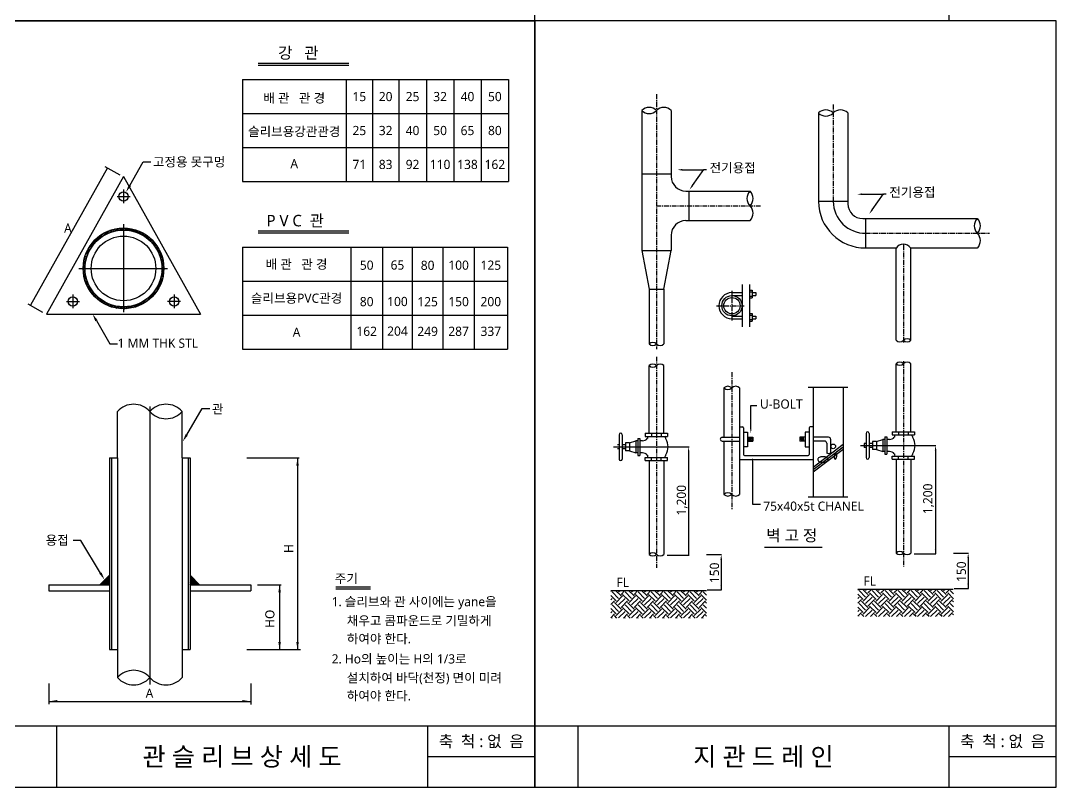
# Model space of a CAD drawing. Header units: millimetres. Extents: x 70076 to 74197, y 15592 to 16067.
# Drawn here: x 72168.2 to 72438.4, y 15667.4 to 15867.4 of the extents above; entities that cross this region are included whole.
import ezdxf
from ezdxf.enums import TextEntityAlignment as Align

# ---------------------------------------------------------------- set-up
doc = ezdxf.new("R2010")
doc.units = ezdxf.units.MM
doc.linetypes.add('CENTER', pattern=[2, 1.25, -0.25, 0.25, -0.25])
for name, color, linetype in [('B', 2, 'Continuous'), ('C', 4, 'Continuous'), ('EQ', 11, 'Continuous'), ('G', 3, 'Continuous'), ('GC', 1, 'Continuous'), ('M', 6, 'Continuous'), ('MDET', 4, 'Continuous'), ('R', 1, 'Continuous'), ('Y', 2, 'Continuous')]:
    doc.layers.add(name, color=color, linetype=linetype)
doc.styles.add('sunjin', font='')
doc.styles.get('sunjin').set_extended_font_data('Malgun Gothic')

# ---------------------------------------------------------------- blocks, each defined once
blk = doc.blocks.new('BORDER')
for p, q in [((1, 1), (0, 1)), ((0, 1), (0, 0)), ((1, 0), (1, 1)), ((0, 0), (1, 0))]:
    blk.add_line(p, q)
blk = doc.blocks.new('A9')
blk.add_circle((0, 0), 35)
blk = doc.blocks.new('*X1348')
at = {"color": 0}
for p, q in [((8905, 20484), (9681, 21260)), ((9080, 20747), (9417, 21084)), ((9609, 21099), (9856, 21346)), ((9815, 21217), (10000, 21402)), ((9972, 21286), (10128, 21442)), ((10106, 21331), (10244, 21470)), ((10226, 21363), (10352, 21489)), ((10337, 21385), (10453, 21502)), ((10440, 21400), (10549, 21509)), ((10536, 21408), (10640, 21512)), ((10628, 21412), (10727, 21510)), ((10716, 21411), (10811, 21506)), ((10800, 21406), (10891, 21498)), ((10880, 21398), (10969, 21487)), ((10957, 21387), (11043, 21473)), ((11032, 21374), (11116, 21457)), ((11104, 21357), (11186, 21439)), ((11174, 21339), (11255, 21419)), ((11242, 21318), (11321, 21397)), ((11308, 21295), (11385, 21373)), ((11371, 21271), (11448, 21347)), ((11433, 21244), (11508, 21320)), ((11493, 21216), (11568, 21290)), ((11552, 21186), (11625, 21260)), ((11608, 21154), (11681, 21227)), ((11663, 21121), (11736, 21193)), ((11717, 21086), (11789, 21158)), ((11769, 21050), (11840, 21121)), ((11819, 21012), (11890, 21083)), ((11868, 20972), (11939, 21043)), ((8819, 20309), (9065, 20556)), ((11916, 20931), (11987, 21002)), ((11962, 20889), (12033, 20960)), ((12006, 20845), (12077, 20916)), ((12050, 20800), (12120, 20871)), ((12091, 20753), (12162, 20824)), ((12131, 20705), (12202, 20776)), ((12170, 20655), (12241, 20727)), ((12207, 20604), (12279, 20676)), ((12243, 20552), (12315, 20624)), ((12277, 20497), (12350, 20570)), ((8695, 19920), (8833, 20059)), ((8723, 20037), (8879, 20193)), ((8762, 20164), (8948, 20350)), ((12310, 20442), (12383, 20515)), ((12341, 20384), (12415, 20458)), ((12370, 20325), (12445, 20400)), ((12398, 20264), (12473, 20340)), ((12423, 20201), (12500, 20278)), ((12447, 20137), (12525, 20215)), ((12469, 20070), (12548, 20150)), ((12489, 20002), (12570, 20083)), ((12506, 19931), (12589, 20014)), ((8653, 19525), (8756, 19628)), ((8654, 19438), (8753, 19536)), ((8656, 19616), (8765, 19725)), ((8663, 19711), (8779, 19828)), ((8676, 19812), (8801, 19938)), ((12521, 19857), (12606, 19942)), ((12534, 19781), (12621, 19869)), ((12543, 19703), (12633, 19792)), ((12550, 19621), (12643, 19714)), ((12552, 19446), (12653, 19547)), ((12553, 19535), (12649, 19632)), ((8659, 19354), (8754, 19449)), ((8667, 19274), (8759, 19365)), ((8678, 19196), (8766, 19285)), ((8691, 19121), (8777, 19207)), ((8707, 19049), (8791, 19133)), ((8725, 18978), (8807, 19060)), ((8745, 18910), (8826, 18990)), ((12454, 18906), (12599, 19051)), ((12491, 19032), (12622, 19163)), ((12517, 19147), (12638, 19267)), ((12535, 19253), (12647, 19365)), ((12546, 19352), (12652, 19458)), ((8768, 18844), (8846, 18923)), ((8792, 18780), (8869, 18857)), ((8818, 18717), (8894, 18793)), ((8845, 18656), (8920, 18732)), ((8874, 18597), (8949, 18671)), ((8905, 18539), (8979, 18613)), ((8937, 18483), (9010, 18556)), ((8971, 18429), (9044, 18501)), ((12131, 18319), (12453, 18640)), ((12314, 18590), (12520, 18796)), ((12399, 18763), (12566, 18930)), ((9007, 18376), (9079, 18448)), ((9044, 18324), (9115, 18396)), ((9082, 18274), (9153, 18345)), ((9121, 18225), (9192, 18296)), ((9162, 18178), (9233, 18249)), ((9205, 18132), (9276, 18203)), ((9249, 18088), (9319, 18158)), ((9294, 18044), (9365, 18115)), ((9341, 18003), (9411, 18073)), ((9388, 17962), (9460, 18033)), ((9438, 17923), (9509, 17995)), ((9489, 17886), (9560, 17957)), ((11525, 17712), (11846, 18033)), ((11724, 17823), (12342, 18441)), ((9541, 17849), (9613, 17922)), ((9595, 17815), (9667, 17887)), ((9650, 17782), (9723, 17855)), ((9707, 17750), (9781, 17824)), ((9765, 17720), (9840, 17795)), ((9825, 17691), (9901, 17767)), ((9886, 17665), (9963, 17741)), ((9950, 17639), (10028, 17718)), ((10015, 17616), (10094, 17696)), ((10082, 17595), (10163, 17676)), ((10151, 17576), (10234, 17659)), ((10222, 17559), (10307, 17643)), ((10296, 17544), (10383, 17631)), ((10372, 17532), (10462, 17621)), ((10451, 17522), (10544, 17615)), ((10533, 17515), (10629, 17612)), ((10618, 17512), (10719, 17613)), ((10707, 17513), (10813, 17619)), ((10800, 17517), (10912, 17630)), ((10898, 17527), (11018, 17647)), ((11002, 17542), (11133, 17673)), ((11113, 17566), (11259, 17711)), ((11234, 17598), (11402, 17766)), ((11369, 17644), (11575, 17851))]:
    blk.add_line(p, q, dxfattribs=at)
blk = doc.blocks.new('*X1349')
at = {"color": 0}
for p, q in [((54.14, 335.22), (54.61, 335.69)), ((56.35, 331.46), (54.14, 333.66)), ((57.34, 332.45), (54.69, 335.1)), ((58.34, 333.45), (56.09, 335.69)), ((57.34, 335.1), (57.93, 335.69)), ((58.34, 334.11), (59.92, 335.69)), ((61.65, 331.46), (59, 334.11)), ((62.65, 332.45), (59.99, 335.1)), ((63.64, 333.45), (61.4, 335.69)), ((62.65, 335.1), (63.23, 335.69)), ((63.64, 334.11), (65.22, 335.69)), ((66.95, 331.46), (64.3, 334.11)), ((67.95, 332.45), (65.3, 335.1)), ((68.94, 333.45), (66.7, 335.69)), ((67.95, 335.1), (68.53, 335.69)), ((68.94, 334.11), (70.52, 335.69)), ((72.26, 331.46), (69.61, 334.11)), ((73.25, 332.45), (70.6, 335.1)), ((74.25, 333.45), (72, 335.69)), ((73.25, 335.1), (73.84, 335.69)), ((74.25, 334.11), (75.83, 335.69)), ((77.56, 331.46), (74.91, 334.11)), ((78.56, 332.45), (75.9, 335.1)), ((79.55, 333.45), (77.31, 335.69)), ((78.56, 335.1), (79.14, 335.69)), ((79.55, 334.11), (81.13, 335.69)), ((82.86, 331.46), (80.21, 334.11)), ((83.86, 332.45), (81.21, 335.1)), ((84.85, 333.45), (82.61, 335.69)), ((83.86, 335.1), (84.44, 335.69)), ((84.85, 334.11), (86.43, 335.69)), ((88.17, 331.46), (85.52, 334.11)), ((89.16, 332.45), (86.51, 335.1)), ((90.16, 333.45), (87.91, 335.69)), ((89.16, 335.1), (89.75, 335.69)), ((90.16, 334.11), (91.74, 335.69)), ((93.13, 331.79), (90.82, 334.11)), ((93.13, 333.78), (91.81, 335.1)), ((54.14, 331.9), (54.69, 332.45)), ((54.14, 329.92), (55.68, 331.46)), ((57.34, 327.15), (54.69, 329.8)), ((58.34, 328.14), (55.68, 330.79)), ((56.35, 330.79), (59, 333.45)), ((57.34, 329.8), (59.99, 332.45)), ((58.34, 328.8), (60.99, 331.46)), ((62.65, 327.15), (59.99, 329.8)), ((63.64, 328.14), (60.99, 330.79)), ((61.65, 330.79), (64.3, 333.45)), ((62.65, 329.8), (65.3, 332.45)), ((63.64, 328.8), (66.29, 331.46)), ((67.95, 327.15), (65.3, 329.8)), ((68.94, 328.14), (66.29, 330.79)), ((66.95, 330.79), (69.61, 333.45)), ((67.95, 329.8), (70.6, 332.45)), ((68.94, 328.8), (71.59, 331.46)), ((73.25, 327.15), (70.6, 329.8)), ((74.25, 328.14), (71.59, 330.79)), ((72.26, 330.79), (74.91, 333.45)), ((73.25, 329.8), (75.9, 332.45)), ((74.25, 328.8), (76.9, 331.46)), ((78.56, 327.15), (75.9, 329.8)), ((79.55, 328.14), (76.9, 330.79)), ((77.56, 330.79), (80.21, 333.45)), ((78.56, 329.8), (81.21, 332.45)), ((79.55, 328.8), (82.2, 331.46)), ((83.86, 327.15), (81.21, 329.8)), ((84.85, 328.14), (82.2, 330.79)), ((82.86, 330.79), (85.52, 333.45)), ((83.86, 329.8), (86.51, 332.45)), ((84.85, 328.8), (87.5, 331.46)), ((89.16, 327.15), (86.51, 329.8)), ((90.16, 328.14), (87.5, 330.79)), ((88.17, 330.79), (90.82, 333.45)), ((89.16, 329.8), (91.81, 332.45)), ((90.16, 328.8), (92.81, 331.46)), ((93.13, 328.48), (91.81, 329.8)), ((93.13, 330.47), (92.81, 330.79)), ((56.35, 326.15), (54.14, 328.36)), ((54.14, 326.6), (54.69, 327.15)), ((54.14, 324.61), (55.68, 326.15)), ((56.7, 324.47), (55.68, 325.49)), ((56.35, 325.49), (59, 328.14)), ((57.34, 324.5), (59.99, 327.15)), ((61.65, 326.15), (59, 328.8)), ((59.31, 324.47), (60.99, 326.15)), ((62.01, 324.47), (60.99, 325.49)), ((61.65, 325.49), (64.3, 328.14)), ((62.65, 324.5), (65.3, 327.15)), ((66.95, 326.15), (64.3, 328.8)), ((64.61, 324.47), (66.29, 326.15)), ((67.31, 324.47), (66.29, 325.49)), ((66.95, 325.49), (69.61, 328.14)), ((67.95, 324.5), (70.6, 327.15)), ((72.26, 326.15), (69.61, 328.8)), ((69.91, 324.47), (71.59, 326.15)), ((72.61, 324.47), (71.59, 325.49)), ((72.26, 325.49), (74.91, 328.14)), ((73.25, 324.5), (75.9, 327.15)), ((77.56, 326.15), (74.91, 328.8)), ((75.22, 324.47), (76.9, 326.15)), ((77.92, 324.47), (76.9, 325.49)), ((77.56, 325.49), (80.21, 328.14)), ((78.56, 324.5), (81.21, 327.15)), ((82.86, 326.15), (80.21, 328.8)), ((80.52, 324.47), (82.2, 326.15)), ((83.22, 324.47), (82.2, 325.49)), ((82.86, 325.49), (85.52, 328.14)), ((83.86, 324.5), (86.51, 327.15)), ((88.17, 326.15), (85.52, 328.8)), ((85.82, 324.47), (87.5, 326.15)), ((88.52, 324.47), (87.5, 325.49)), ((88.17, 325.49), (90.82, 328.14)), ((89.16, 324.5), (91.81, 327.15)), ((93.13, 326.49), (90.82, 328.8)), ((91.13, 324.47), (92.81, 326.15)), ((93.13, 325.17), (92.81, 325.49)), ((54.71, 324.47), (54.69, 324.5)), ((60.02, 324.47), (59.99, 324.5)), ((65.32, 324.47), (65.3, 324.5)), ((70.62, 324.47), (70.6, 324.5)), ((75.93, 324.47), (75.9, 324.5)), ((81.23, 324.47), (81.21, 324.5)), ((86.53, 324.47), (86.51, 324.5)), ((91.84, 324.47), (91.81, 324.5))]:
    blk.add_line(p, q, dxfattribs=at)

msp = doc.modelspace()

# ---------------------------------------------------------------- linework, layer by layer
at = {"color": 1, "linetype": 'CENTER'}
for p, q in [((72334.06, 15848.15), (72334.06, 15781.69)), ((72380.18, 15845.47), (72380.18, 15820.19)), ((72334.06, 15819.05), (72361.22, 15819.05)), ((72388.64, 15811.9), (72420.95, 15811.9)), ((72398.49, 15808.86), (72398.49, 15783.28)), ((72353.76, 15796.9), (72353.76, 15788.92)), ((72349.71, 15793), (72356.91, 15793)), ((72334.06, 15779.69), (72334.06, 15724.59)), ((72398.49, 15778.52), (72398.49, 15724.94)), ((72353.7, 15775.68), (72353.7, 15739.8))]:
    msp.add_line(p, q, dxfattribs=at)
at = {"color": 3}
for p, q in [((72330.22, 15843.94), (72330.22, 15807.39)), ((72337.9, 15843.94), (72337.9, 15826.73)), ((72376.34, 15843.28), (72376.34, 15820.19)), ((72384.02, 15843.28), (72384.02, 15819.58)), ((72337.9, 15827.35), (72330.22, 15827.35)), ((72341.74, 15822.89), (72358.47, 15822.89)), ((72342.52, 15822.89), (72342.52, 15815.21)), ((72384.02, 15820.19), (72376.34, 15820.19)), ((72341.74, 15815.21), (72358.47, 15815.21)), ((72387.86, 15815.74), (72417.77, 15815.74)), ((72388.64, 15815.74), (72388.64, 15808.06)), ((72337.9, 15811.37), (72337.9, 15807.39)), ((72330.22, 15807.39), (72337.9, 15807.39)), ((72330.22, 15807.39), (72332.14, 15797.31)), ((72335.98, 15797.31), (72337.9, 15807.39)), ((72387.86, 15808.06), (72396.57, 15808.06)), ((72396.57, 15784), (72396.57, 15808.06)), ((72400.41, 15784), (72400.41, 15808.06)), ((72400.41, 15808.06), (72417.77, 15808.06)), ((72332.14, 15797.31), (72332.14, 15783.02)), ((72332.14, 15797.31), (72335.98, 15797.31)), ((72335.98, 15797.31), (72335.98, 15783.02)), ((72332.14, 15759.73), (72332.14, 15777.39)), ((72335.98, 15759.73), (72335.98, 15777.39)), ((72396.57, 15760.09), (72396.57, 15777.85)), ((72400.41, 15760.09), (72400.41, 15777.85)), ((72351.65, 15771.55), (72351.65, 15758.69)), ((72355.75, 15771.55), (72355.75, 15743.78)), ((72351.65, 15757.66), (72351.65, 15743.78)), ((72396.57, 15752.92), (72396.57, 15728.47)), ((72400.41, 15752.92), (72400.41, 15728.47)), ((72332.14, 15752.56), (72332.14, 15728.12)), ((72335.98, 15752.56), (72335.98, 15728.12)), ((72362.23, 15730.03), (72377.26, 15730.03))]:
    msp.add_line(p, q, dxfattribs=at)
at = {"color": 1}
for p, q in [((72340.81, 15828.47), (72346.46, 15828.47)), ((72343.45, 15824.38), (72346.43, 15828.56)), ((72346.43, 15828.56), (72347.1, 15828.56)), ((72387.69, 15822.08), (72393.34, 15822.08)), ((72390.34, 15818), (72393.31, 15822.18)), ((72393.31, 15822.18), (72393.98, 15822.18)), ((72373.61, 15771.78), (72383.97, 15771.78)), ((72358.68, 15766.93), (72360.25, 15766.93)), ((72358.68, 15760.79), (72358.68, 15766.93)), ((72358.06, 15758.69), (72357.97, 15757.66)), ((72358.35, 15758.69), (72358.25, 15757.66)), ((72358.61, 15758.69), (72358.51, 15757.66)), ((72358.91, 15758.69), (72358.82, 15757.66)), ((72371.72, 15758.69), (72371.89, 15757.66)), ((72372.04, 15758.69), (72372.2, 15757.66)), ((72372.38, 15758.69), (72372.55, 15757.66)), ((72359.16, 15752.36), (72359.16, 15741.2)), ((72373.61, 15743.17), (72383.97, 15743.17)), ((72359.16, 15741.2), (72361.18, 15741.2))]:
    msp.add_line(p, q, dxfattribs=at)
at = {"color": 2}
for p, q in [((72353.76, 15796.41), (72356.45, 15796.41)), ((72356.45, 15798.55), (72356.45, 15787.46)), ((72358.31, 15798.55), (72358.31, 15787.46)), ((72358.31, 15797.05), (72359.02, 15797.05)), ((72358.31, 15796.62), (72359.02, 15796.62)), ((72359.02, 15797.05), (72359.02, 15795.06)), ((72359.02, 15796.41), (72359.99, 15796.41)), ((72359.99, 15796.41), (72359.99, 15795.7)), ((72353.76, 15795.7), (72356.45, 15795.7)), ((72358.31, 15795.49), (72359.02, 15795.49)), ((72358.31, 15795.06), (72359.02, 15795.06)), ((72359.02, 15795.7), (72359.99, 15795.7)), ((72358.31, 15790.95), (72359.02, 15790.95)), ((72358.31, 15790.52), (72359.02, 15790.52)), ((72359.02, 15790.95), (72359.02, 15788.96)), ((72353.76, 15790.31), (72356.45, 15790.31)), ((72353.76, 15789.6), (72356.45, 15789.6)), ((72358.31, 15789.39), (72359.02, 15789.39)), ((72358.31, 15788.96), (72359.02, 15788.96)), ((72359.02, 15790.31), (72359.99, 15790.31)), ((72359.02, 15789.6), (72359.99, 15789.6)), ((72359.99, 15790.31), (72359.99, 15789.6)), ((72374.91, 15771.78), (72374.91, 15743.17)), ((72382.73, 15771.78), (72382.73, 15743.17)), ((72355.75, 15761.43), (72356.52, 15761.43)), ((72356.77, 15761.17), (72356.77, 15754.15)), ((72373.89, 15761.17), (72373.89, 15754.15)), ((72374.91, 15761.43), (72374.15, 15761.43)), ((72351.23, 15758.69), (72355.75, 15758.69)), ((72356.77, 15760.02), (72357.8, 15760.02)), ((72357.8, 15760.02), (72357.8, 15756.18)), ((72357.8, 15758.69), (72359.18, 15758.69)), ((72359.18, 15758.69), (72359.18, 15757.66)), ((72372.87, 15758.69), (72371.48, 15758.69)), ((72371.48, 15758.69), (72371.48, 15757.66)), ((72373.89, 15760.02), (72372.87, 15760.02)), ((72372.87, 15760.02), (72372.87, 15756.18)), ((72378.98, 15758.69), (72374.91, 15758.69)), ((72379.5, 15758.18), (72379.5, 15754.65)), ((72351.23, 15757.66), (72355.75, 15757.66)), ((72357.8, 15756.18), (72356.77, 15756.18)), ((72357.8, 15757.66), (72359.18, 15757.66)), ((72372.87, 15757.66), (72371.48, 15757.66)), ((72372.87, 15756.18), (72373.89, 15756.18)), ((72377.96, 15757.66), (72374.91, 15757.66)), ((72378.47, 15757.15), (72378.47, 15754.65)), ((72355.75, 15752.87), (72374.91, 15752.87)), ((72357.03, 15753.9), (72373.63, 15753.9))]:
    msp.add_line(p, q, dxfattribs=at)
at = {"color": 1, "linetype": 'ByBlock'}
for p, q in [((72337.41, 15756.17), (72342.57, 15756.17)), ((72401.84, 15756.53), (72406.99, 15756.53)), ((72342.45, 15754.89), (72342.45, 15727.93)), ((72406.88, 15755.25), (72406.88, 15728.29)), ((72411.58, 15728.42), (72415.5, 15728.42)), ((72336.87, 15727.93), (72342.57, 15727.93)), ((72347.16, 15728.06), (72351.07, 15728.06)), ((72350.96, 15726.78), (72350.96, 15718.87)), ((72401.3, 15728.29), (72406.99, 15728.29)), ((72415.39, 15727.14), (72415.39, 15719.23)), ((72347.29, 15718.87), (72351.07, 15718.87)), ((72411.72, 15719.23), (72415.5, 15719.23))]:
    msp.add_line(p, q, dxfattribs=at)
for p, q in [((72382.73, 15756.75), (72374.91, 15750.83)), ((72382.73, 15756.11), (72374.91, 15750.19)), ((72382.73, 15755.47), (72374.91, 15749.55)), ((72322.13, 15718.7), (72347.08, 15718.7)), ((72386.56, 15719.06), (72411.51, 15719.06))]:
    msp.add_line(p, q)
for points in [[(72377.49, 15753.6, 0.053949), (72376.94, 15753.54, 0.067791), (72376.53, 15753.39, 0.105357), (72376.21, 15753.13, 0.16769), (72376.13, 15752.88, 0.16769), (72376.21, 15752.63, 0.105357), (72376.53, 15752.37, 0.067791), (72376.94, 15752.22, 0.053949), (72377.49, 15752.16, 0.053949), (72378.04, 15752.22, 0.067791), (72378.45, 15752.37, 0.105357), (72378.76, 15752.63, 0.16769), (72378.85, 15752.88, 0.16769), (72378.76, 15753.13, 0.105357), (72378.45, 15753.39, 0.067791), (72378.04, 15753.54, 0.053949)], [(72381.09, 15753.7, 0.042522), (72381.1, 15754.01, 0.055772), (72381.07, 15754.25, 0.098506), (72380.97, 15754.44, 0.19886), (72380.88, 15754.5, 0.19886), (72380.77, 15754.47, 0.098506), (72380.62, 15754.31, 0.055772), (72380.53, 15754.09, 0.042522), (72380.46, 15753.78, 0.042522), (72380.44, 15753.47, 0.055772), (72380.48, 15753.23, 0.098506), (72380.57, 15753.03, 0.19886), (72380.67, 15752.98, 0.19886), (72380.78, 15753.01, 0.098506), (72380.92, 15753.17, 0.055772), (72381.02, 15753.39, 0.042522)]]:
    msp.add_lwpolyline(points, format="xyb", close=True)
at = {"color": 3}
msp.add_circle((72353.76, 15793), 2.65, dxfattribs=at)
at = {"color": 2}
msp.add_circle((72353.76, 15793), 2.13, dxfattribs=at)
msp.add_circle((72380.18, 15756.31), 0.609)
for centre, radius, start, end in [((72332.14, 15842.02), 2.72, 45, 135), ((72335.98, 15842.02), 2.72, 45, 135), ((72332.14, 15845.86), 2.72, 225, 315), ((72378.26, 15841.36), 2.72, 45, 135), ((72378.26, 15845.2), 2.72, 225, 315), ((72382.1, 15841.36), 2.72, 45, 135), ((72360.39, 15820.97), 2.72, 135, 225), ((72356.55, 15820.97), 2.72, 315, 45), ((72356.55, 15817.13), 2.72, 315, 45), ((72419.69, 15813.82), 2.72, 135, 225), ((72415.85, 15813.82), 2.72, 315, 45), ((72415.85, 15809.98), 2.72, 315, 45), ((72353.76, 15793), 3.41, 90, 270), ((72333.1, 15782.06), 1.36, 45, 135), ((72333.1, 15783.98), 1.36, 225, 315), ((72335.02, 15783.98), 1.36, 225, 315), ((72397.53, 15784.96), 1.36, 225, 315), ((72397.53, 15784.96), 1.36, 225, 315), ((72399.45, 15783.04), 1.36, 45, 135), ((72399.45, 15784.96), 1.36, 225, 315), ((72399.45, 15784.96), 1.36, 225, 315), ((72333.1, 15776.43), 1.36, 45, 135), ((72333.1, 15778.35), 1.36, 225, 315), ((72335.02, 15776.43), 1.36, 45, 135), ((72397.53, 15776.89), 1.36, 45, 135), ((72397.53, 15778.81), 1.36, 225, 315), ((72399.45, 15776.89), 1.36, 45, 135), ((72352.68, 15770.53), 1.45, 45, 135), ((72354.73, 15770.53), 1.45, 45, 135), ((72352.68, 15772.57), 1.45, 225, 315), ((72356.52, 15761.17), 0.256, 0, 90), ((72374.15, 15761.17), 0.256, 90, 180), ((72351.23, 15758.18), 0.512, 90, 270), ((72378.98, 15758.18), 0.512, 0, 90), ((72377.96, 15757.15), 0.512, 0, 90), ((72357.03, 15754.15), 0.256, 180, 270), ((72373.63, 15754.15), 0.256, 270, 0), ((72378.98, 15755.17), 0.724, 225, 315), ((72352.68, 15742.75), 1.45, 45, 135), ((72352.68, 15744.8), 1.45, 225, 315), ((72354.73, 15744.8), 1.45, 225, 315), ((72333.1, 15727.16), 1.36, 45, 135), ((72397.53, 15727.51), 1.36, 45, 135), ((72397.53, 15729.43), 1.36, 225, 315), ((72399.45, 15729.43), 1.36, 225, 315), ((72333.1, 15729.08), 1.36, 225, 315), ((72335.02, 15729.08), 1.36, 225, 315)]:
    msp.add_arc(centre, radius, start, end, dxfattribs=at)
at = {"color": 3}
for centre, radius, start, end in [((72341.74, 15826.73), 3.84, 180, 270), ((72388.56, 15820.28), 12.22, 180.3838, 270.3838), ((72387.86, 15819.58), 3.84, 180, 270), ((72341.74, 15811.37), 3.84, 90, 180), ((72398.49, 15806.7), 2.35, 35.2366, 144.7634)]:
    msp.add_arc(centre, radius, start, end, dxfattribs=at)
at = {"color": 1}
msp.add_arc((72388.56, 15820.28), 8.38, 180.5597, 270.5597, dxfattribs=at)
for points in [[(72340.81, 15828.25), (72340.81, 15828.68), (72339.53, 15828.47)], [(72343.63, 15824.26), (72343.28, 15824.51), (72342.71, 15823.34)], [(72387.69, 15821.87), (72387.69, 15822.3), (72386.41, 15822.08)], [(72390.51, 15817.88), (72390.16, 15818.12), (72389.59, 15816.96)], [(72358.85, 15760.79), (72358.51, 15760.79), (72358.68, 15759.77)], [(72358.99, 15752.36), (72359.33, 15752.36), (72359.16, 15753.39)]]:
    msp.add_solid(points, dxfattribs=at)
at = {"color": 1, "linetype": 'ByBlock'}
for points in [[(72342.24, 15754.89), (72342.66, 15754.89), (72342.45, 15756.17)], [(72406.67, 15755.25), (72407.09, 15755.25), (72406.88, 15756.53)], [(72342.24, 15729.21), (72342.66, 15729.21), (72342.45, 15727.93)], [(72406.67, 15729.57), (72407.09, 15729.57), (72406.88, 15728.29)], [(72415.18, 15727.14), (72415.6, 15727.14), (72415.39, 15728.42)], [(72350.75, 15726.78), (72351.17, 15726.78), (72350.96, 15728.06)], [(72415.18, 15720.51), (72415.6, 15720.51), (72415.39, 15719.23)], [(72350.75, 15720.15), (72351.17, 15720.15), (72350.96, 15718.87)]]:
    msp.add_solid(points, dxfattribs=at)
at = {"layer": 'B'}
for p, q in [((72193.44, 15783.06), (72193.44, 15783.06)), ((72217.55, 15766.19), (72217.55, 15766.19)), ((72181.92, 15731.74), (72181.92, 15731.74)), ((72250.43, 15719.68), (72259.45, 15719.68))]:
    msp.add_line(p, q, dxfattribs=at)
at = {"layer": 'C', "color": 4}
for p, q in [((72410.37, 15883.36), (72410.37, 15867.36)), ((72230.12, 15855.76), (72253.84, 15855.76)), ((72226.04, 15852), (72295.46, 15852)), ((72226.04, 15852), (72226.04, 15825.43)), ((72295.46, 15852), (72295.46, 15825.43)), ((72226.04, 15825.43), (72295.46, 15825.43)), ((72230.12, 15812.01), (72253.84, 15812.01)), ((72226.04, 15808.25), (72295.18, 15808.25)), ((72226.04, 15808.25), (72226.04, 15781.67)), ((72295.18, 15808.25), (72295.18, 15781.67)), ((72226.04, 15781.67), (72295.18, 15781.67)), ((72250.43, 15719.1), (72259.45, 15719.1)), ((72166.37, 15683.36), (72302.37, 15683.36)), ((72177.57, 15683.36), (72177.57, 15667.36)), ((72274.37, 15683.36), (72274.37, 15667.36)), ((72302.37, 15683.36), (72438.37, 15683.36)), ((72313.57, 15683.36), (72313.57, 15667.36)), ((72410.37, 15683.36), (72410.37, 15667.36)), ((72274.37, 15675.36), (72302.37, 15675.36)), ((72410.37, 15675.36), (72438.37, 15675.36))]:
    msp.add_line(p, q, dxfattribs=at)
at = {"layer": 'EQ'}
for p, q in [((72324.31, 15759.34), (72324.31, 15753)), ((72325.11, 15759.34), (72325.11, 15753)), ((72329.22, 15758.39), (72329.22, 15753.94)), ((72329.22, 15758.39), (72329.75, 15758.39)), ((72329.75, 15758.39), (72329.75, 15753.94)), ((72331.14, 15759.72), (72336.97, 15759.72)), ((72331.14, 15758.92), (72336.97, 15758.92)), ((72388.74, 15759.69), (72388.74, 15753.36)), ((72389.53, 15759.69), (72389.53, 15753.36)), ((72391.5, 15757.58), (72393.12, 15758.11)), ((72393.12, 15758.11), (72393.12, 15754.94)), ((72393.65, 15758.75), (72394.18, 15758.75)), ((72393.65, 15758.75), (72393.65, 15754.3)), ((72394.18, 15758.75), (72394.18, 15754.3)), ((72395.57, 15760.08), (72401.4, 15760.08)), ((72395.57, 15759.28), (72401.4, 15759.28)), ((72326.01, 15757.23), (72326.01, 15755.11)), ((72327.07, 15757.23), (72328.69, 15757.76)), ((72327.07, 15757.23), (72327.07, 15755.11)), ((72328.69, 15757.76), (72328.69, 15754.58)), ((72388.29, 15757.06), (72388.29, 15756)), ((72390.44, 15757.58), (72390.44, 15755.47)), ((72391.5, 15757.58), (72391.5, 15755.47)), ((72391.5, 15755.47), (72393.12, 15754.94)), ((72327.07, 15755.11), (72328.69, 15754.58)), ((72329.22, 15753.94), (72329.75, 15753.94)), ((72331.14, 15753.41), (72336.97, 15753.41)), ((72393.65, 15754.3), (72394.18, 15754.3)), ((72395.57, 15753.77), (72401.4, 15753.77)), ((72395.57, 15752.98), (72401.4, 15752.98)), ((72331.14, 15752.62), (72336.97, 15752.62))]:
    msp.add_line(p, q, dxfattribs=at)
at = {"layer": 'EQ', "color": 2}
for p, q in [((72393.65, 15758.11), (72393.12, 15758.11)), ((72394.89, 15758.11), (72394.18, 15758.11)), ((72324.31, 15756.7), (72323.87, 15756.7)), ((72324.31, 15755.64), (72323.87, 15755.64)), ((72326.01, 15756.7), (72325.11, 15756.7)), ((72326.01, 15755.64), (72325.11, 15755.64)), ((72327.07, 15757.23), (72326.01, 15757.23)), ((72329.22, 15757.76), (72328.69, 15757.76)), ((72330.46, 15757.76), (72329.75, 15757.76)), ((72388.74, 15757.06), (72388.29, 15757.06)), ((72388.74, 15756), (72388.29, 15756)), ((72390.44, 15757.06), (72389.53, 15757.06)), ((72390.44, 15756), (72389.53, 15756)), ((72391.5, 15757.58), (72390.44, 15757.58)), ((72391.5, 15755.47), (72390.44, 15755.47)), ((72327.07, 15755.11), (72326.01, 15755.11)), ((72329.22, 15754.58), (72328.69, 15754.58)), ((72330.46, 15754.58), (72329.75, 15754.58)), ((72393.65, 15754.94), (72393.12, 15754.94)), ((72394.89, 15754.94), (72394.18, 15754.94))]:
    msp.add_line(p, q, dxfattribs=at)
at = {"layer": 'EQ', "color": 1}
for p, q in [((72322.86, 15756.17), (72338.04, 15756.17)), ((72387.29, 15756.53), (72402.47, 15756.53))]:
    msp.add_line(p, q, dxfattribs=at)
at = {"layer": 'EQ'}
for centre, radius, start, end in [((72324.71, 15759.34), 0.397, 0, 180), ((72330.46, 15759.31), 1.55, 270, 322.0058), ((72333.63, 15758.12), 1.95, 155.6672, 173.1013), ((72334.49, 15758.12), 1.95, 10.9438, 24.3328), ((72337.17, 15758.64), 0.777, 190.9438, 211.7645), ((72333.18, 15756.17), 3.91, 328.2355, 31.7645), ((72389.14, 15759.69), 0.397, 0, 180), ((72394.89, 15759.67), 1.55, 270, 322.0058), ((72398.06, 15758.48), 1.95, 155.6672, 173.1013), ((72398.91, 15758.48), 1.95, 10.9438, 24.3328), ((72401.6, 15758.99), 0.777, 190.9438, 211.7645), ((72397.61, 15756.53), 3.91, 328.2355, 31.7645), ((72324.71, 15753), 0.397, 180, 0), ((72330.46, 15753.03), 1.55, 37.9942, 90), ((72333.63, 15754.22), 1.95, 186.8987, 204.3328), ((72334.49, 15754.22), 1.95, 335.6672, 349.0562), ((72337.17, 15753.7), 0.777, 148.2355, 169.0562), ((72389.14, 15753.36), 0.397, 180, 0), ((72394.89, 15753.38), 1.55, 37.9942, 90), ((72398.06, 15754.58), 1.95, 186.8987, 204.3328), ((72398.91, 15754.58), 1.95, 335.6672, 349.0562), ((72401.6, 15754.06), 0.777, 148.2355, 169.0562)]:
    msp.add_arc(centre, radius, start, end, dxfattribs=at)
at = {"layer": 'G', "color": 3}
for centre, start, end in [((72197.68, 15761.68), 41.4544, 138.5456), ((72206.11, 15761.68), 41.4544, 138.5456), ((72206.11, 15769.12), 221.4544, 318.5456), ((72197.68, 15692.26), 41.4544, 138.5456), ((72197.68, 15699.7), 221.4544, 318.5456), ((72206.11, 15699.7), 221.4544, 318.5456)]:
    msp.add_arc(centre, 5.62, start, end, dxfattribs=at)
at = {"layer": 'GC', "color": 2}
for p, q in [((72331.14, 15759.72), (72331.14, 15758.92)), ((72332.8, 15759.72), (72332.8, 15758.92)), ((72335.32, 15759.72), (72335.32, 15758.92)), ((72336.97, 15759.72), (72336.97, 15758.92)), ((72395.57, 15760.08), (72395.57, 15759.28)), ((72397.23, 15760.08), (72397.23, 15759.28)), ((72399.74, 15760.08), (72399.74, 15759.28)), ((72401.4, 15760.08), (72401.4, 15759.28)), ((72331.14, 15752.62), (72331.14, 15753.41)), ((72332.8, 15752.62), (72332.8, 15753.41)), ((72335.32, 15752.62), (72335.32, 15753.41)), ((72336.97, 15752.62), (72336.97, 15753.41)), ((72395.57, 15752.98), (72395.57, 15753.77)), ((72397.23, 15752.98), (72397.23, 15753.77)), ((72399.74, 15752.98), (72399.74, 15753.77)), ((72401.4, 15752.98), (72401.4, 15753.77))]:
    msp.add_line(p, q, dxfattribs=at)
at = {"layer": 'M', "color": 6}
for p, q in [((72193.47, 15753.27), (72193.47, 15765.4)), ((72210.32, 15753.27), (72210.32, 15765.4)), ((72193.47, 15753.27), (72193.47, 15703.28)), ((72210.32, 15753.27), (72210.32, 15703.28)), ((72193.47, 15703.28), (72193.47, 15695.98)), ((72210.32, 15703.28), (72210.32, 15695.98))]:
    msp.add_line(p, q, dxfattribs=at)
msp.add_circle((72195.03, 15802.72), 8.43, dxfattribs=at)
at = {"layer": 'R', "color": 1}
for p, q in [((72195.03, 15823.32), (72195.03, 15819.79)), ((72193.36, 15821.5), (72196.73, 15821.5)), ((72195.03, 15814.27), (72195.03, 15791.35)), ((72183.41, 15802.72), (72206.51, 15802.72)), ((72181.8, 15795.91), (72181.8, 15792.38)), ((72208.25, 15795.91), (72208.25, 15792.38)), ((72180.14, 15794.09), (72183.51, 15794.09)), ((72209.92, 15794.09), (72206.55, 15794.09)), ((72201.9, 15766.69), (72201.9, 15694.14))]:
    msp.add_line(p, q, dxfattribs=at)
at = {"layer": 'Y', "color": 2}
for p, q in [((72230.12, 15856.32), (72253.84, 15856.32)), ((72253.1, 15852), (72253.1, 15825.43)), ((72260.02, 15852), (72260.02, 15825.43)), ((72266.82, 15852), (72266.82, 15825.43)), ((72274.06, 15852), (72274.06, 15825.43)), ((72281.19, 15852), (72281.19, 15825.43)), ((72288.35, 15852), (72288.35, 15825.43)), ((72226.04, 15843.14), (72295.46, 15843.14)), ((72226.04, 15834.29), (72295.46, 15834.29)), ((72190.84, 15828.95), (72170.74, 15793.11)), ((72190.2, 15829.31), (72194.08, 15827.13)), ((72196.68, 15824.38), (72200.16, 15830.52)), ((72200.16, 15830.52), (72202.16, 15830.52)), ((72195.03, 15826.67), (72174.92, 15790.82)), ((72195.03, 15826.67), (72215.13, 15790.82)), ((72230.12, 15812.57), (72253.84, 15812.57)), ((72254.33, 15808.25), (72254.33, 15781.67)), ((72262.62, 15808.25), (72262.62, 15781.67)), ((72270.38, 15808.25), (72270.38, 15781.67)), ((72278.36, 15808.25), (72278.36, 15781.67)), ((72286.53, 15808.25), (72286.53, 15781.67)), ((72226.04, 15799.39), (72295.18, 15799.39)), ((72174.92, 15790.82), (72215.13, 15790.82)), ((72226.04, 15790.53), (72295.18, 15790.53)), ((72187.96, 15789.1), (72191.44, 15783.06)), ((72191.44, 15783.06), (72193.44, 15783.06)), ((72211.51, 15759.31), (72215.55, 15766.19)), ((72215.55, 15766.19), (72217.55, 15766.19)), ((72191.36, 15753.27), (72191.36, 15703.28)), ((72191.36, 15753.27), (72193.47, 15753.27)), ((72191.89, 15753.27), (72191.89, 15703.28)), ((72210.32, 15753.27), (72212.43, 15753.27)), ((72211.9, 15753.27), (72211.9, 15703.28)), ((72212.43, 15753.27), (72212.43, 15703.28)), ((72227.19, 15753.27), (72240.9, 15753.27)), ((72240.45, 15753.27), (72240.45, 15703.28)), ((72183.92, 15731.74), (72181.92, 15731.74)), ((72189.04, 15723.24), (72183.92, 15731.74)), ((72188.89, 15720.2), (72191.36, 15722.67)), ((72188.96, 15720.19), (72191.36, 15722.59)), ((72189.04, 15720.19), (72191.36, 15722.52)), ((72189.11, 15720.19), (72191.36, 15722.45)), ((72189.19, 15720.19), (72191.36, 15722.37)), ((72189.26, 15720.19), (72191.36, 15722.3)), ((72189.34, 15720.19), (72191.36, 15722.22)), ((72189.36, 15720.2), (72191.36, 15722.2)), ((72189.45, 15720.19), (72191.36, 15722.11)), ((72189.52, 15720.19), (72191.36, 15722.04)), ((72189.6, 15720.19), (72191.36, 15721.96)), ((72189.67, 15720.19), (72191.36, 15721.89)), ((72189.74, 15720.19), (72191.36, 15721.81)), ((72189.82, 15720.2), (72191.36, 15721.74)), ((72189.89, 15720.19), (72191.36, 15721.66)), ((72189.97, 15720.19), (72191.36, 15721.59)), ((72190.04, 15720.19), (72191.36, 15721.51)), ((72190.12, 15720.19), (72191.36, 15721.44)), ((72190.19, 15720.19), (72191.36, 15721.37)), ((72190.29, 15720.2), (72191.36, 15721.27)), ((72190.36, 15720.19), (72191.36, 15721.2)), ((72190.43, 15720.19), (72191.36, 15721.12)), ((72190.51, 15720.19), (72191.36, 15721.05)), ((72190.58, 15720.19), (72191.36, 15720.97)), ((72190.66, 15720.19), (72191.36, 15720.9)), ((72190.73, 15720.19), (72191.36, 15720.83)), ((72190.76, 15720.2), (72191.36, 15720.81)), ((72190.81, 15720.19), (72191.36, 15720.75)), ((72190.88, 15720.19), (72191.36, 15720.68)), ((72190.96, 15720.19), (72191.36, 15720.6)), ((72191.03, 15720.19), (72191.36, 15720.53)), ((72191.1, 15720.19), (72191.36, 15720.45)), ((72191.18, 15720.19), (72191.36, 15720.38)), ((72191.25, 15720.19), (72191.36, 15720.3)), ((72214.9, 15720.2), (72212.43, 15722.67)), ((72214.83, 15720.19), (72212.43, 15722.59)), ((72214.75, 15720.19), (72212.43, 15722.52)), ((72214.68, 15720.19), (72212.43, 15722.45)), ((72214.61, 15720.19), (72212.43, 15722.37)), ((72214.53, 15720.19), (72212.43, 15722.3)), ((72214.43, 15720.2), (72212.43, 15722.2)), ((72214.36, 15720.19), (72212.43, 15722.13)), ((72214.29, 15720.19), (72212.43, 15722.05)), ((72214.21, 15720.19), (72212.43, 15721.98)), ((72214.14, 15720.19), (72212.43, 15721.91)), ((72214.07, 15720.19), (72212.43, 15721.83)), ((72213.97, 15720.2), (72212.43, 15721.74)), ((72213.9, 15720.19), (72212.43, 15721.66)), ((72213.82, 15720.19), (72212.43, 15721.59)), ((72213.75, 15720.19), (72212.43, 15721.51)), ((72213.67, 15720.19), (72212.43, 15721.44)), ((72213.6, 15720.19), (72212.43, 15721.37)), ((72213.5, 15720.2), (72212.43, 15721.27)), ((72213.47, 15720.16), (72212.43, 15721.2)), ((72213.36, 15720.19), (72212.43, 15721.12)), ((72213.28, 15720.19), (72212.43, 15721.05)), ((72213.21, 15720.19), (72212.43, 15720.97)), ((72213.13, 15720.19), (72212.43, 15720.9)), ((72213.06, 15720.19), (72212.43, 15720.83)), ((72213.04, 15720.2), (72212.43, 15720.81)), ((72212.99, 15720.19), (72212.43, 15720.75)), ((72212.91, 15720.19), (72212.43, 15720.68)), ((72212.84, 15720.19), (72212.43, 15720.6)), ((72212.76, 15720.19), (72212.43, 15720.53)), ((72212.69, 15720.19), (72212.43, 15720.45)), ((72212.61, 15720.19), (72212.43, 15720.38)), ((72212.54, 15720.19), (72212.43, 15720.3)), ((72212.46, 15720.19), (72212.43, 15720.23)), ((72175.56, 15720.19), (72191.36, 15720.19)), ((72175.56, 15720.19), (72175.56, 15718.61)), ((72175.56, 15718.61), (72191.36, 15718.61)), ((72191.26, 15718.65), (72191.26, 15718.66)), ((72212.43, 15720.19), (72228.23, 15720.19)), ((72212.43, 15718.61), (72228.23, 15718.61)), ((72228.23, 15720.19), (72228.23, 15718.61)), ((72229.99, 15720.19), (72236.2, 15720.19)), ((72235.75, 15720.19), (72235.75, 15703.28)), ((72191.36, 15703.28), (72193.47, 15703.28)), ((72210.32, 15703.28), (72212.43, 15703.28)), ((72227.19, 15703.28), (72241.18, 15703.28)), ((72175.56, 15694.47), (72175.56, 15689.05)), ((72228.23, 15694.47), (72228.23, 15688.94)), ((72175.56, 15689.77), (72228.23, 15689.77))]:
    msp.add_line(p, q, dxfattribs=at)
at = {"layer": 'Y'}
for p, q in [((72202.16, 15830.52), (72202.17, 15830.52)), ((72170.06, 15793.49), (72173.93, 15791.32))]:
    msp.add_line(p, q, dxfattribs=at)
at = {"layer": 'Y', "color": 2}
for centre, radius in [((72195.03, 15821.5), 1.2), ((72195.03, 15802.72), 10.53), ((72195.03, 15802.72), 10.01), ((72181.8, 15794.09), 1.2), ((72208.25, 15794.09), 1.2)]:
    msp.add_circle(centre, radius, dxfattribs=at)
at = {"layer": 'Y'}
msp.add_solid([(72196.97, 15824.22), (72196.39, 15824.55), (72195.69, 15822.65)], dxfattribs=at)
at = {"layer": 'Y', "color": 2}
for points in [[(72187.67, 15788.93), (72188.25, 15789.26), (72186.96, 15790.83)], [(72211.8, 15759.14), (72211.22, 15759.47), (72210.5, 15757.58)], [(72240.1, 15751.27), (72240.77, 15751.27), (72240.43, 15753.27)], [(72189.32, 15723.41), (72188.75, 15723.07), (72190.07, 15721.53)], [(72235.42, 15718.19), (72236.09, 15718.19), (72235.75, 15720.19)], [(72235.42, 15705.28), (72236.09, 15705.28), (72235.75, 15703.28)], [(72240.1, 15705.28), (72240.77, 15705.28), (72240.43, 15703.28)], [(72177.78, 15689.47), (72177.78, 15690.13), (72175.78, 15689.8)], [(72226.01, 15689.47), (72226.01, 15690.13), (72228.01, 15689.8)]]:
    msp.add_solid(points, dxfattribs=at)

# ---------------------------------------------------------------- block references
at = {"color": 1, "linetype": 'ByBlock', "xscale": 0.6400000000010186, "yscale": 0.6400000000010186, "zscale": 0.6400000000010186}
for p in [(72287.48, 15503.86), (72351.91, 15504.22)]:
    msp.add_blockref('*X1349', p, dxfattribs=at)
at = {"layer": 'C', "color": 4}
for p, xscale, yscale, zscale in [((72166.37, 15867.36), 136, 200, 136), ((72166.37, 15667.36), 136.0000000000002, 200.0000000000002, 136.0000000000002), ((72302.37, 15667.36), 136.0000000000001, 200.0000000000002, 136.0000000000001)]:
    msp.add_blockref('BORDER', p, dxfattribs=dict(at, xscale=xscale, yscale=yscale, zscale=zscale))
at = {"layer": 'Y', "color": 2, "xscale": 0.005266800000099465, "yscale": 0.005266800000099465, "zscale": 0.005266800000099465}
for name, p in [('*X1348', (72138.92, 15699.95)), ('A9', (72190.28, 15721.3))]:
    msp.add_blockref(name, p, dxfattribs=at)

# ---------------------------------------------------------------- texts
at = {"layer": 'G', "color": 3, "style": 'sunjin'}
for s, height, p in [('강   관', 3, (72235.35, 15857.46)), ('고정용 못구멍', 2.4, (72202.71, 15829.33)), ('전기용접', 2.4, (72347.92, 15827.79)), ('전기용접', 2.4, (72394.8, 15821.4)), ('P V C  관', 3, (72232.35, 15813.7)), ('A', 2.4, (72179.53, 15812.04)), ('1 MM THK STL', 2.4, (72193.49, 15782.03)), ('관', 2.4, (72218.1, 15764.85)), ('U-BOLT', 2.4, (72361.07, 15766.15)), ('75x40x5t CHANEL', 2.4, (72361.93, 15739.5)), ('벽 고 정', 3, (72362.71, 15731.56)), ('용접', 2.4, (72174.72, 15730.63)), ('FL', 2.4, (72323.64, 15719.62)), ('FL', 2.4, (72388.07, 15719.98)), ('A', 2.4, (72200.81, 15690.7))]:
    msp.add_text(s, height=height, dxfattribs=at).set_placement(p)
at = {"layer": 'G', "style": 'sunjin'}
for s, p in [('배 관   관 경', (72239.57, 15847.18)), ('15', (72256.56, 15847.57)), ('20', (72263.42, 15847.57)), ('25', (72270.44, 15847.57)), ('32', (72277.63, 15847.57)), ('40', (72284.77, 15847.57)), ('50', (72291.91, 15847.57)), ('슬리브용강관관경', (72239.57, 15838.45)), ('25', (72256.56, 15838.71)), ('32', (72263.42, 15838.71)), ('40', (72270.44, 15838.71)), ('50', (72277.63, 15838.71)), ('65', (72284.77, 15838.71)), ('80', (72291.91, 15838.71)), ('A', (72239.57, 15830.07)), ('71', (72256.56, 15829.86)), ('83', (72263.42, 15829.86)), ('92', (72270.44, 15829.86)), ('110', (72277.63, 15829.86)), ('138', (72284.77, 15829.86)), ('162', (72291.91, 15829.86)), ('배 관   관 경', (72240.18, 15803.82)), ('50', (72258.48, 15803.58)), ('65', (72266.5, 15803.61)), ('80', (72274.37, 15803.55)), ('100', (72282.45, 15803.58)), ('125', (72290.86, 15803.58)), ('슬리브용PVC관경', (72240.18, 15794.96)), ('80', (72258.48, 15794.07)), ('100', (72266.5, 15794.1)), ('125', (72274.37, 15794.04)), ('150', (72282.45, 15794.07)), ('200', (72290.86, 15794.07)), ('A', (72240.18, 15786.1)), ('162', (72258.48, 15786.33)), ('204', (72266.5, 15786.37)), ('249', (72274.37, 15786.3)), ('287', (72282.45, 15786.33)), ('337', (72290.86, 15786.33))]:
    msp.add_text(s, height=2.4, dxfattribs=at).set_placement(p, align=Align.MIDDLE_CENTER)
for s, p in [('1,200', (72340.75, 15742.25)), ('1,200', (72405.04, 15742.61)), ('150', (72349.18, 15723.31)), ('150', (72413.6, 15723.6))]:
    msp.add_text(s, height=2.4, rotation=90, dxfattribs=at).set_placement(p, align=Align.MIDDLE)
for s, p in [('H', (72239.3, 15728.47)), ('HO', (72234.41, 15708.94))]:
    msp.add_text(s, height=2.4, rotation=90, dxfattribs=at).set_placement(p)
for s, p in [(' 주기 ', (72249.34, 15720.61)), ('1. 슬리브와 관 사이에는 yane을', (72249.34, 15714.58)), ('채우고 콤파운드로 기밀하게', (72253.28, 15709.64)), ('하여야 한다.', (72253.3, 15704.92)), ('2. Ho의 높이는 H의 1/3로', (72249.34, 15699.66)), ('설치하여 바닥(천정) 면이 미려', (72253.28, 15694.73)), ('하여야 한다.', (72253.28, 15690.04))]:
    msp.add_text(s, height=2.4, dxfattribs=at).set_placement(p)
at = {"layer": 'MDET', "color": 2, "style": 'sunjin'}
for p in [(72288.37, 15679.36), (72424.37, 15679.36)]:
    msp.add_text('축  척 : 없  음', height=3, dxfattribs=at).set_placement(p, align=Align.MIDDLE_CENTER)
at = {"layer": 'MDET', "color": 3, "style": 'sunjin'}
for s, p in [('관 슬 리 브 상 세 도', (72225.97, 15675.36)), ('지 관 드 레 인', (72361.97, 15675.36))]:
    msp.add_text(s, height=4.8, dxfattribs=at).set_placement(p, align=Align.MIDDLE_CENTER)

doc.saveas('drawing.dxf')
